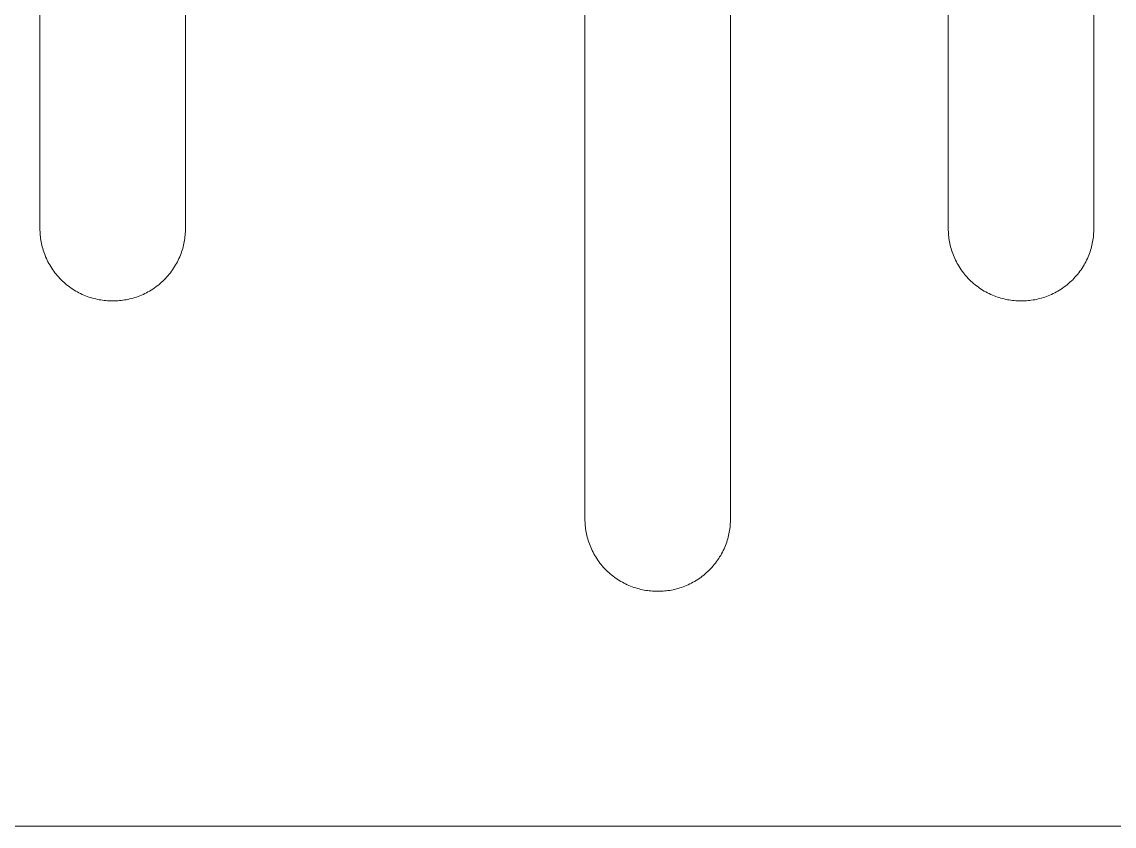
# Model space of a CAD drawing. Header units: metres. Extents: x -2538 to 7610, y -1082 to -498.
# Drawn here: x -1473.8 to -1322.8, y -1081.9 to -970.6 of the extents above; entities that cross this region are included whole.
import ezdxf

# ---------------------------------------------------------------- set-up
doc = ezdxf.new("R2010")
doc.units = ezdxf.units.M
doc.linetypes.add('AUSGEZOGEN', pattern=[0])
doc.layers.add('Standard', color=7, linetype='AUSGEZOGEN', lineweight=25)

msp = doc.modelspace()

# ---------------------------------------------------------------- linework, layer by layer
at = {"layer": 'Standard', "color": 7, "linetype": 'AUSGEZOGEN', "lineweight": 13}
msp.add_lwpolyline([(-1755.08, -1081.87), (-1193.08, -1081.87), (-1193.08, -519.87), (-1755.08, -519.87), (-1755.08, -1081.87)], close=True, dxfattribs=at)
for points in [[(-1471.33, -894.96), (-1471.33, -999.21), (-1471.33, -999.43), (-1471.32, -999.65), (-1471.31, -999.88), (-1471.29, -1000.11), (-1471.27, -1000.33), (-1471.24, -1000.56), (-1471.21, -1000.79), (-1471.17, -1001.03), (-1471.12, -1001.26), (-1471.07, -1001.49), (-1471.01, -1001.73), (-1470.95, -1001.96), (-1470.88, -1002.19), (-1470.8, -1002.42), (-1470.72, -1002.66), (-1470.63, -1002.89), (-1470.54, -1003.12), (-1470.44, -1003.35), (-1470.33, -1003.57), (-1470.22, -1003.8), (-1470.1, -1004.02), (-1469.97, -1004.24), (-1469.84, -1004.46), (-1469.7, -1004.68), (-1469.56, -1004.89), (-1469.41, -1005.1), (-1469.26, -1005.31), (-1469.1, -1005.51), (-1468.93, -1005.71), (-1468.76, -1005.9), (-1468.58, -1006.09), (-1468.4, -1006.28), (-1468.22, -1006.46), (-1468.03, -1006.63), (-1467.83, -1006.8), (-1467.64, -1006.97), (-1467.43, -1007.13), (-1467.23, -1007.28), (-1467.02, -1007.43), (-1466.8, -1007.58), (-1466.59, -1007.71), (-1466.37, -1007.85), (-1466.15, -1007.97), (-1465.93, -1008.09), (-1465.7, -1008.2), (-1465.47, -1008.31), (-1465.24, -1008.41), (-1465.01, -1008.5), (-1464.78, -1008.59), (-1464.55, -1008.68), (-1464.32, -1008.75), (-1464.08, -1008.82), (-1463.85, -1008.88), (-1463.62, -1008.94), (-1463.38, -1008.99), (-1463.15, -1009.04), (-1462.92, -1009.08), (-1462.69, -1009.11), (-1462.46, -1009.14), (-1462.23, -1009.17), (-1462, -1009.18), (-1461.78, -1009.2), (-1461.55, -1009.2), (-1461.33, -1009.21), (-1461.21, -1009.21), (-1460.99, -1009.2), (-1460.76, -1009.2), (-1460.54, -1009.18), (-1460.31, -1009.17), (-1460.08, -1009.14), (-1459.85, -1009.11), (-1459.62, -1009.08), (-1459.39, -1009.04), (-1459.16, -1008.99), (-1458.92, -1008.94), (-1458.69, -1008.88), (-1458.46, -1008.82), (-1458.22, -1008.75), (-1457.99, -1008.68), (-1457.76, -1008.59), (-1457.53, -1008.5), (-1457.3, -1008.41), (-1457.07, -1008.31), (-1456.84, -1008.2), (-1456.61, -1008.09), (-1456.39, -1007.97), (-1456.17, -1007.85), (-1455.95, -1007.71), (-1455.74, -1007.58), (-1455.52, -1007.43), (-1455.31, -1007.28), (-1455.11, -1007.13), (-1454.9, -1006.97), (-1454.71, -1006.8), (-1454.51, -1006.63), (-1454.32, -1006.46), (-1454.14, -1006.28), (-1453.96, -1006.09), (-1453.78, -1005.9), (-1453.61, -1005.71), (-1453.44, -1005.51), (-1453.28, -1005.31), (-1453.13, -1005.1), (-1452.98, -1004.89), (-1452.84, -1004.68), (-1452.7, -1004.46), (-1452.57, -1004.24), (-1452.44, -1004.02), (-1452.32, -1003.8), (-1452.21, -1003.57), (-1452.1, -1003.35), (-1452, -1003.12), (-1451.91, -1002.89), (-1451.82, -1002.66), (-1451.74, -1002.42), (-1451.66, -1002.19), (-1451.59, -1001.96), (-1451.53, -1001.73), (-1451.47, -1001.49), (-1451.42, -1001.26), (-1451.37, -1001.03), (-1451.33, -1000.79), (-1451.3, -1000.56), (-1451.27, -1000.33), (-1451.25, -1000.11), (-1451.23, -999.88), (-1451.22, -999.65), (-1451.21, -999.43), (-1451.21, -999.21), (-1451.21, -999.21), (-1451.21, -894.96)], [(-1395.96, -894.96), (-1395.96, -1039.37), (-1395.96, -1039.6), (-1395.95, -1039.82), (-1395.94, -1040.04), (-1395.92, -1040.27), (-1395.89, -1040.5), (-1395.87, -1040.73), (-1395.83, -1040.96), (-1395.79, -1041.19), (-1395.74, -1041.43), (-1395.69, -1041.66), (-1395.64, -1041.89), (-1395.57, -1042.13), (-1395.5, -1042.36), (-1395.43, -1042.59), (-1395.34, -1042.82), (-1395.26, -1043.05), (-1395.16, -1043.28), (-1395.06, -1043.51), (-1394.95, -1043.74), (-1394.84, -1043.97), (-1394.72, -1044.19), (-1394.6, -1044.41), (-1394.46, -1044.63), (-1394.33, -1044.85), (-1394.18, -1045.06), (-1394.04, -1045.27), (-1393.88, -1045.47), (-1393.72, -1045.68), (-1393.56, -1045.87), (-1393.39, -1046.07), (-1393.21, -1046.26), (-1393.03, -1046.44), (-1392.84, -1046.63), (-1392.65, -1046.8), (-1392.46, -1046.97), (-1392.26, -1047.14), (-1392.06, -1047.3), (-1391.85, -1047.45), (-1391.64, -1047.6), (-1391.43, -1047.74), (-1391.21, -1047.88), (-1391, -1048.01), (-1390.77, -1048.14), (-1390.55, -1048.26), (-1390.33, -1048.37), (-1390.1, -1048.48), (-1389.87, -1048.58), (-1389.64, -1048.67), (-1389.41, -1048.76), (-1389.18, -1048.84), (-1388.94, -1048.92), (-1388.71, -1048.99), (-1388.48, -1049.05), (-1388.24, -1049.11), (-1388.01, -1049.16), (-1387.78, -1049.21), (-1387.55, -1049.25), (-1387.31, -1049.28), (-1387.08, -1049.31), (-1386.86, -1049.33), (-1386.63, -1049.35), (-1386.4, -1049.36), (-1386.18, -1049.37), (-1385.96, -1049.37), (-1385.83, -1049.37), (-1385.61, -1049.37), (-1385.39, -1049.36), (-1385.16, -1049.35), (-1384.93, -1049.33), (-1384.71, -1049.31), (-1384.48, -1049.28), (-1384.24, -1049.25), (-1384.01, -1049.21), (-1383.78, -1049.16), (-1383.55, -1049.11), (-1383.31, -1049.05), (-1383.08, -1048.99), (-1382.85, -1048.92), (-1382.62, -1048.84), (-1382.38, -1048.76), (-1382.15, -1048.67), (-1381.92, -1048.58), (-1381.69, -1048.48), (-1381.47, -1048.37), (-1381.24, -1048.26), (-1381.02, -1048.14), (-1380.8, -1048.01), (-1380.58, -1047.88), (-1380.36, -1047.74), (-1380.15, -1047.6), (-1379.94, -1047.45), (-1379.73, -1047.3), (-1379.53, -1047.14), (-1379.33, -1046.97), (-1379.14, -1046.8), (-1378.95, -1046.63), (-1378.76, -1046.44), (-1378.58, -1046.26), (-1378.41, -1046.07), (-1378.23, -1045.87), (-1378.07, -1045.68), (-1377.91, -1045.47), (-1377.75, -1045.27), (-1377.61, -1045.06), (-1377.46, -1044.85), (-1377.33, -1044.63), (-1377.19, -1044.41), (-1377.07, -1044.19), (-1376.95, -1043.97), (-1376.84, -1043.74), (-1376.73, -1043.51), (-1376.63, -1043.28), (-1376.53, -1043.05), (-1376.45, -1042.82), (-1376.36, -1042.59), (-1376.29, -1042.36), (-1376.22, -1042.13), (-1376.15, -1041.89), (-1376.1, -1041.66), (-1376.05, -1041.43), (-1376, -1041.19), (-1375.96, -1040.96), (-1375.93, -1040.73), (-1375.9, -1040.5), (-1375.87, -1040.27), (-1375.86, -1040.04), (-1375.84, -1039.82), (-1375.84, -1039.6), (-1375.83, -1039.37), (-1375.83, -1039.37), (-1375.83, -894.96)], [(-1345.71, -894.96), (-1345.71, -999.21), (-1345.71, -999.43), (-1345.7, -999.65), (-1345.69, -999.88), (-1345.67, -1000.11), (-1345.64, -1000.33), (-1345.62, -1000.56), (-1345.58, -1000.79), (-1345.54, -1001.03), (-1345.49, -1001.26), (-1345.44, -1001.49), (-1345.39, -1001.73), (-1345.32, -1001.96), (-1345.25, -1002.19), (-1345.18, -1002.42), (-1345.09, -1002.66), (-1345.01, -1002.89), (-1344.91, -1003.12), (-1344.81, -1003.35), (-1344.7, -1003.57), (-1344.59, -1003.8), (-1344.47, -1004.02), (-1344.35, -1004.24), (-1344.21, -1004.46), (-1344.08, -1004.68), (-1343.93, -1004.89), (-1343.79, -1005.1), (-1343.63, -1005.31), (-1343.47, -1005.51), (-1343.31, -1005.71), (-1343.14, -1005.9), (-1342.96, -1006.09), (-1342.78, -1006.28), (-1342.59, -1006.46), (-1342.4, -1006.63), (-1342.21, -1006.8), (-1342.01, -1006.97), (-1341.81, -1007.13), (-1341.6, -1007.28), (-1341.39, -1007.43), (-1341.18, -1007.58), (-1340.96, -1007.71), (-1340.75, -1007.85), (-1340.52, -1007.97), (-1340.3, -1008.09), (-1340.08, -1008.2), (-1339.85, -1008.31), (-1339.62, -1008.41), (-1339.39, -1008.5), (-1339.16, -1008.59), (-1338.93, -1008.68), (-1338.69, -1008.75), (-1338.46, -1008.82), (-1338.23, -1008.88), (-1337.99, -1008.94), (-1337.76, -1008.99), (-1337.53, -1009.04), (-1337.3, -1009.08), (-1337.06, -1009.11), (-1336.83, -1009.14), (-1336.61, -1009.17), (-1336.38, -1009.18), (-1336.15, -1009.2), (-1335.93, -1009.2), (-1335.71, -1009.21), (-1335.58, -1009.21), (-1335.36, -1009.2), (-1335.14, -1009.2), (-1334.91, -1009.18), (-1334.68, -1009.17), (-1334.46, -1009.14), (-1334.23, -1009.11), (-1333.99, -1009.08), (-1333.76, -1009.04), (-1333.53, -1008.99), (-1333.3, -1008.94), (-1333.06, -1008.88), (-1332.83, -1008.82), (-1332.6, -1008.75), (-1332.37, -1008.68), (-1332.13, -1008.59), (-1331.9, -1008.5), (-1331.67, -1008.41), (-1331.44, -1008.31), (-1331.22, -1008.2), (-1330.99, -1008.09), (-1330.77, -1007.97), (-1330.55, -1007.85), (-1330.33, -1007.71), (-1330.11, -1007.58), (-1329.9, -1007.43), (-1329.69, -1007.28), (-1329.48, -1007.13), (-1329.28, -1006.97), (-1329.08, -1006.8), (-1328.89, -1006.63), (-1328.7, -1006.46), (-1328.51, -1006.28), (-1328.33, -1006.09), (-1328.16, -1005.9), (-1327.98, -1005.71), (-1327.82, -1005.51), (-1327.66, -1005.31), (-1327.5, -1005.1), (-1327.36, -1004.89), (-1327.21, -1004.68), (-1327.08, -1004.46), (-1326.94, -1004.24), (-1326.82, -1004.02), (-1326.7, -1003.8), (-1326.59, -1003.57), (-1326.48, -1003.35), (-1326.38, -1003.12), (-1326.28, -1002.89), (-1326.2, -1002.66), (-1326.11, -1002.42), (-1326.04, -1002.19), (-1325.97, -1001.96), (-1325.9, -1001.73), (-1325.85, -1001.49), (-1325.8, -1001.26), (-1325.75, -1001.03), (-1325.71, -1000.79), (-1325.68, -1000.56), (-1325.65, -1000.33), (-1325.62, -1000.11), (-1325.61, -999.88), (-1325.59, -999.65), (-1325.59, -999.43), (-1325.58, -999.21), (-1325.58, -999.21), (-1325.58, -894.96)]]:
    msp.add_lwpolyline(points, dxfattribs=at)

doc.saveas('drawing.dxf')
